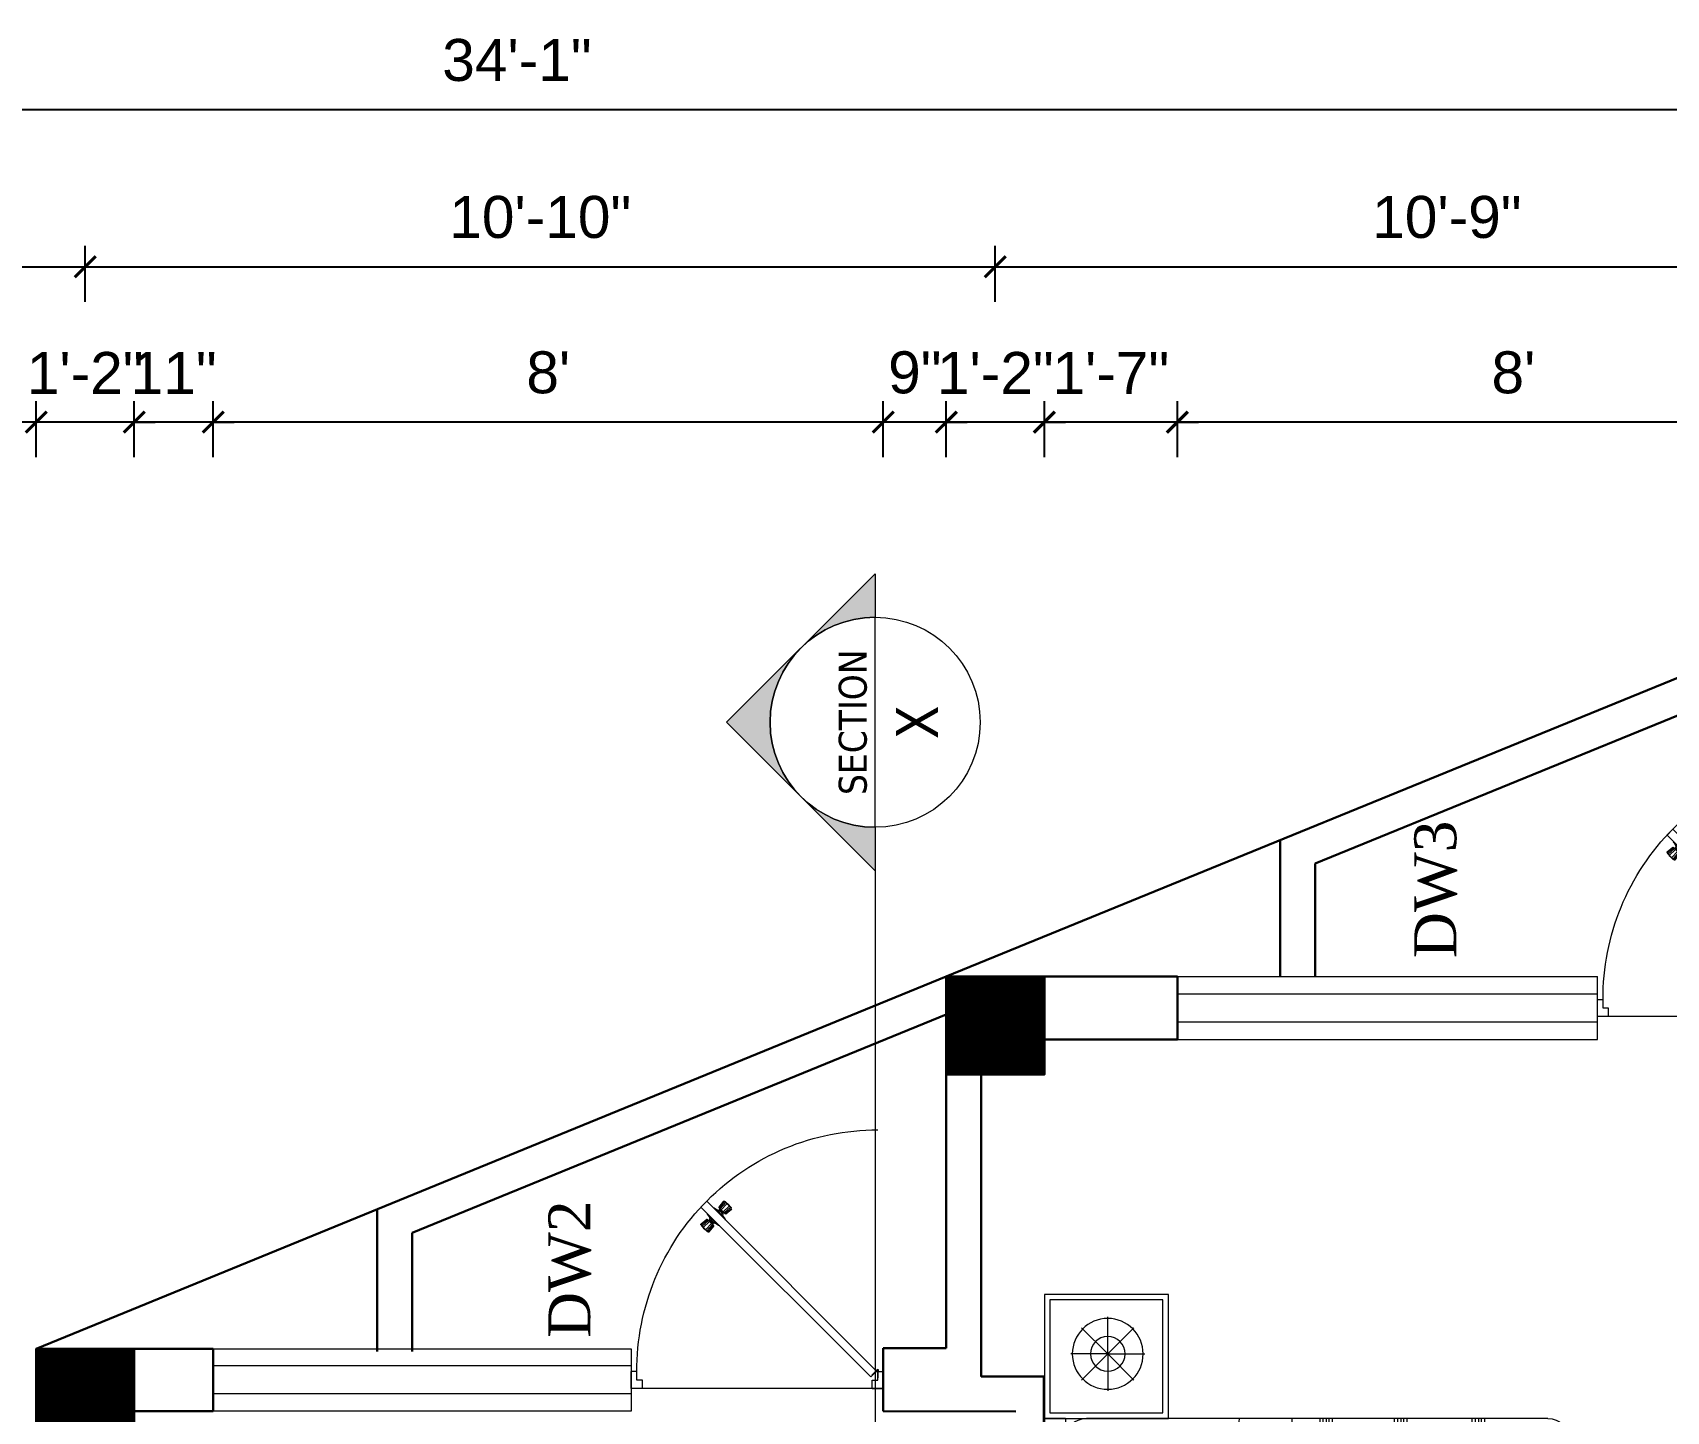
# Model space of a CAD drawing. Header units: inches. Extents: x -4737 to 13205, y 2479 to 13285.
# Drawn here: x -4536.9 to -4303.5, y 11519.6 to 11716.5 of the extents above; entities that cross this region are included whole.
import ezdxf
from ezdxf.enums import TextEntityAlignment as Align

# ---------------------------------------------------------------- set-up
doc = ezdxf.new("R2010")
doc.units = ezdxf.units.IN
doc.header["$MEASUREMENT"] = 0
doc.linetypes.add('HIDDEN2', pattern=[0.1875, 0.125, -0.0625])
for name, color, linetype, lineweight in [('A-FURN', 9, 'Continuous', 5), ('hatch-.09', 8, 'Continuous', 9), ('ns_DIMS', 1, 'Continuous', 0), ('ns_DIMS @ 1', 1, 'Continuous', 0), ('ns_TEXT', 7, 'Continuous', 13), ('PUERTAS', 7, 'Continuous', 9), ('WALL', 12, 'Continuous', 30), ('wall2', 1, 'Continuous', 15), ('windoow', 4, 'Continuous', 5)]:
    doc.layers.add(name, color=color, linetype=linetype, lineweight=lineweight)
doc.layers.add('furniture', color=253, linetype='Continuous')
doc.styles.add('arial 1000', font='arial.ttf')
doc.styles.get("Standard").update_dxf_attribs({"font": 'arial.ttf'})
doc.styles.add('Tahoma', font='tahoma.ttf')
doc.dimstyles.new("1-8'", dxfattribs={"dimtxt": 6, "dimasz": 3, "dimexe": 3, "dimexo": 6, "dimgap": 4, "dimtad": 1, "dimdec": 0, "dimzin": 0, "dimdsep": 46, "dimlunit": 4, "dimtxsty": 'arial 1000', "dimblk": 'ARCHTICK', "dimcen": 8, "dimdle": 3, "dimclrt": 7, "dimazin": 0, "dimtfac": 1, "dimtdec": 0, "dimtix": 1, "dimtmove": 2, "dimatfit": 3, "dimfxl": 5, "dimfxlon": 1, "dimarcsym": 0})

# ---------------------------------------------------------------- blocks, each defined once
blk = doc.blocks.new('A$C3AED30AC')
at = {"layer": 'A-FURN', "color": 147, "linetype": 'ByBlock'}
for p, q in [((0, 1532.2), (0, 1982.2)), ((0, 1982.2), (450, 1982.2)), ((450, 1982.2), (1949.6, 1982.2)), ((450, 1982.2), (450, 1532.2)), ((450, 1906), (450, 1982.2)), ((1949.6, 1982.2), (1949.6, 1532.2)), ((2399.6, 1982.2), (1949.6, 1982.2)), ((2399.6, 1532.2), (2399.6, 1982.2)), ((450, 1906), (1949.6, 1906)), ((450, 155.2), (450, 1829.8)), ((1949.6, 1829.8), (1949.6, 159)), ((450, 1532.2), (0, 1532.2)), ((1949.6, 1532.2), (2399.6, 1532.2)), ((1869.6, 79), (526.2, 79))]:
    blk.add_line(p, q, dxfattribs=at)
at = {"layer": 'A-FURN', "color": 8}
for p, q in [((20, 1552.2), (20, 1962.2)), ((20, 1962.2), (430, 1962.2)), ((430, 1962.2), (430, 1552.2)), ((1969.6, 1962.2), (1969.6, 1552.2)), ((2379.6, 1962.2), (1969.6, 1962.2)), ((2379.6, 1552.2), (2379.6, 1962.2)), ((430, 1552.2), (20, 1552.2)), ((1969.6, 1552.2), (2379.6, 1552.2))]:
    blk.add_line(p, q, dxfattribs=at)
at = {"layer": 'A-FURN', "color": 5, "linetype": 'ByBlock'}
for p, q in [((216, 1752.2), (121, 1847.2)), ((216, 1752.2), (216, 1886.6)), ((216, 1752.2), (311.1, 1847.2)), ((526.2, 1855.2), (526.2, 1499.6)), ((1189.3, 1855.2), (526.2, 1855.2)), ((1189.3, 1499.6), (1189.3, 1855.2)), ((1873.4, 1855.2), (1240.1, 1855.2)), ((1240.1, 1855.2), (1240.1, 1499.6)), ((1873.4, 1499.6), (1873.4, 1855.2)), ((2183.6, 1752.2), (2088.5, 1847.2)), ((2183.6, 1752.2), (2183.6, 1886.6)), ((2183.6, 1752.2), (2278.6, 1847.2)), ((216, 1752.2), (81.7, 1752.2)), ((216, 1752.2), (121, 1657.2)), ((216, 1752.2), (216, 1752.2)), ((216, 1752.2), (216, 1752.2)), ((216, 1752.2), (216, 1752.2)), ((216, 1752.2), (350.4, 1752.2)), ((216, 1752.2), (216, 1617.8)), ((216, 1752.2), (311.1, 1657.2)), ((2183.6, 1752.2), (2049.2, 1752.2)), ((2183.6, 1752.2), (2088.5, 1657.2)), ((2183.6, 1752.2), (2317.9, 1752.2)), ((2183.6, 1752.2), (2183.6, 1752.2)), ((2183.6, 1752.2), (2183.6, 1752.2)), ((2183.6, 1752.2), (2183.6, 1752.2)), ((2183.6, 1752.2), (2278.6, 1657.2)), ((2183.6, 1752.2), (2183.6, 1617.8)), ((526.2, 1499.6), (1189.3, 1499.6)), ((1240.1, 1499.6), (1873.4, 1499.6)), ((1573.7, 1448.8), (1949.6, 1448.8)), ((996, 1263.6), (1949.6, 1263.6))]:
    blk.add_line(p, q, dxfattribs=at)
at = {"layer": 'A-FURN', "color": 9}
for p, q in [((1163.2, 1835.2), (552.3, 1835.2)), ((1847.3, 1835.2), (1266.2, 1835.2)), ((552.3, 1519.6), (1163.2, 1519.6)), ((1266.2, 1519.6), (1847.3, 1519.6))]:
    blk.add_line(p, q, dxfattribs=at)
at = {"layer": 'A-FURN', "color": 8, "linetype": 'Continuous'}
for p, q in [((1067, 1245.2), (1067, 79)), ((1079, 1252.8), (1079, 79)), ((1335, 1263.6), (1335, 79)), ((1347, 1263.6), (1347, 79)), ((1359, 1263.6), (1359, 79)), ((1372.1, 1263.6), (1372.1, 79)), ((1384.1, 1263.6), (1384.1, 79)), ((1639.9, 1263.6), (1639.9, 79)), ((1651.9, 1263.6), (1651.9, 79)), ((1663.9, 1263.6), (1663.9, 79)), ((1676.9, 1263.6), (1676.9, 79)), ((1688.9, 1263.6), (1688.9, 79)), ((1029.9, 1223.1), (1029.9, 79)), ((1041.9, 1230), (1041.9, 79)), ((1053.9, 1237.2), (1053.9, 79)), ((722, 1114.6), (722, 79)), ((734, 1114.6), (734, 79)), ((746, 1114.6), (746, 79)), ((759.1, 1117.1), (759.1, 79)), ((771.1, 1120.2), (771.1, 79)), ((450, 983.2), (1949.6, 983.2)), ((450, 971.2), (1949.6, 971.2)), ((450, 959.2), (1949.6, 959.2)), ((450, 949.8), (1949.6, 949.8)), ((450, 937.8), (1949.6, 937.8)), ((450, 713), (1949.6, 713)), ((450, 701), (1949.6, 701)), ((450, 689), (1949.6, 689)), ((450, 679.6), (1949.6, 679.6)), ((450, 667.6), (1949.6, 667.6)), ((450, 431.1), (1949.6, 431.1)), ((450, 419.1), (1949.6, 419.1)), ((450, 407.1), (1949.6, 407.1)), ((450, 397.7), (1949.6, 397.7)), ((450, 385.7), (1949.6, 385.7))]:
    blk.add_line(p, q, dxfattribs=at)
at = {"layer": 'A-FURN', "color": 5, "linetype": 'ByBlock'}
for centre, radius in [((216, 1752.2), 128.5), ((2183.6, 1752.2), 128.5), ((216, 1752.2), 62.8), ((2183.6, 1752.2), 62.8)]:
    blk.add_circle(centre, radius, dxfattribs=at)
at = {"layer": 'A-FURN', "color": 147, "linetype": 'ByBlock'}
for centre, radius, start, end in [((526.2, 1829.8), 76.2, 90, 180), ((1873.4, 1829.8), 76.2, 0, 90), ((526.2, 155.2), 76.2, 180, 270), ((1869.6, 159), 80, 270, 0)]:
    blk.add_arc(centre, radius, start, end, dxfattribs=at)
at = {"layer": 'A-FURN', "color": 5, "linetype": 'ByBlock'}
for centre, radius, start, end in [((-83.4, 1677.4), 635, 343.7398, 16.2602), ((1798.9, 1677.4), 635, 163.73979, 196.26021), ((630.5, 1677.4), 635, 343.7398, 16.2602), ((2483, 1677.4), 635, 163.73979, 196.26021), ((1638.5, 177.4), 1271.4, 90.35642, 119.03891), ((1572.9, -870.3), 2319.1, 89.98014, 99.03119), ((193.9, 4688.5), 3422.4, 274.28895, 287.24996), ((485.1, 1886.5), 802.9, 267.49694, 311.91323)]:
    blk.add_arc(centre, radius, start, end, dxfattribs=at)
at = {"layer": 'A-FURN', "color": 9}
for centre, start, end in [((-83.4, 1677.4), 346.05939, 13.94061), ((1798.9, 1677.4), 166.05939, 193.94061), ((630.5, 1677.4), 346.05939, 13.94061), ((2483, 1677.4), 166.05939, 193.94061)]:
    blk.add_arc(centre, 655, start, end, dxfattribs=at)
blk = doc.blocks.new('3ft')
at = {"layer": 'PUERTAS', "color": 2}
for p, q in [((1.01, 2.52), (25.23, 26.74)), ((26.05, 25.92), (1.77, 1.64)), ((21.99, 26.11), (21.98, 26.13)), ((26.05, 25.92), (25.23, 26.74)), ((25.42, 22.68), (25.43, 22.67)), ((0, 2.4), (0, 0)), ((0.72, 2.4), (0, 2.4)), ((0.72, 1.52), (0.72, 2.44)), ((0.8, 1.52), (0.8, 2.41)), ((1.57, 1.84), (0.94, 2.47)), ((1.63, 1.89), (0.97, 2.55)), ((35.2, 1.2), (35.2, 2.4)), ((35.2, 2.4), (36, 2.4)), ((36, 0), (36, 2.4)), ((1.6, 0), (0, 0)), ((0.8, 1.52), (0.72, 1.52)), ((0.8, 1.2), (0.8, 1.52)), ((1.6, 1.2), (0.8, 1.2)), ((1.63, 1.89), (1.57, 1.84)), ((1.77, 1.64), (1.57, 1.84)), ((1.6, 0), (1.6, 1.2)), ((34.4, 0), (34.4, 1.2)), ((34.4, 1.2), (35.2, 1.2)), ((34.4, 0), (36, 0))]:
    blk.add_line(p, q, dxfattribs=at)
at = {"layer": 'PUERTAS', "color": 8}
for p, q in [((22.57, 24.94), (21.65, 25.68)), ((22.63, 24.99), (21.69, 25.75)), ((22.74, 25.1), (21.84, 25.9)), ((22.13, 26.28), (21.98, 26.13)), ((22.88, 25.24), (22.01, 26.06)), ((22.13, 26.28), (22.27, 26.42)), ((22.29, 26.41), (22.27, 26.42)), ((23.16, 25.52), (22.34, 26.39)), ((23.3, 25.66), (22.5, 26.56)), ((23.41, 25.77), (22.65, 26.71)), ((23.46, 25.83), (22.72, 26.75)), ((24.08, 25.71), (23.57, 25.38)), ((22.69, 24.32), (23.02, 24.83)), ((22.95, 24.96), (22.84, 25.07)), ((22.98, 24.99), (22.86, 25.1)), ((23.03, 25.04), (22.91, 25.15)), ((22.91, 24.53), (23.1, 24.91)), ((23.11, 25.12), (22.99, 25.23)), ((23.13, 24.76), (23.18, 24.99)), ((23.28, 25.3), (23.17, 25.41)), ((23.36, 25.37), (23.25, 25.49)), ((23.31, 24.94), (23.28, 25.08)), ((23.41, 25.43), (23.3, 25.54)), ((23.46, 25.09), (23.32, 25.13)), ((23.44, 25.45), (23.33, 25.56)), ((23.64, 25.27), (23.41, 25.22)), ((23.87, 25.49), (23.49, 25.3)), ((23.63, 23.38), (24.14, 23.72)), ((23.84, 23.6), (24.22, 23.79)), ((24.07, 23.82), (24.3, 23.88)), ((24.25, 24), (24.39, 23.97)), ((24.27, 23.64), (24.38, 23.53)), ((24.3, 23.67), (24.41, 23.56)), ((24.35, 23.72), (24.46, 23.61)), ((24.4, 24.15), (24.43, 24.01)), ((24.41, 23.43), (25.2, 22.53)), ((24.43, 23.8), (24.54, 23.69)), ((24.58, 24.33), (24.52, 24.1)), ((24.55, 23.57), (25.37, 22.7)), ((24.6, 23.97), (24.72, 23.86)), ((24.8, 24.56), (24.61, 24.18)), ((25.02, 24.77), (24.68, 24.26)), ((24.68, 24.05), (24.79, 23.94)), ((24.73, 24.1), (24.85, 23.99)), ((24.76, 24.13), (24.87, 24.02)), ((24.83, 23.85), (25.7, 23.03)), ((24.97, 23.99), (25.87, 23.2)), ((25.08, 24.1), (26.02, 23.34)), ((25.14, 24.15), (26.06, 23.41)), ((24.25, 23.26), (24.99, 22.34)), ((24.3, 23.32), (25.06, 22.38)), ((25.58, 22.82), (25.43, 22.67)), ((25.58, 22.82), (25.73, 22.97)), ((25.72, 22.98), (25.73, 22.97)), ((0, 0), (36, 0))]:
    blk.add_line(p, q, dxfattribs=at)
at = {"layer": 'PUERTAS', "color": 1}
for p, q in [((21.67, 25.73), (22.17, 26.23)), ((21.7, 25.82), (22.14, 26.26)), ((21.73, 25.79), (21.7, 25.82)), ((22.58, 26.7), (22.14, 26.26)), ((22.67, 26.73), (22.17, 26.23)), ((22.61, 26.67), (22.58, 26.7)), ((23.45, 25.91), (22.79, 26.73)), ((23.44, 25.81), (23.02, 25.38)), ((23.33, 25.7), (23.34, 25.69)), ((24.15, 25.79), (23.68, 25.48)), ((24.27, 25.78), (24.26, 25.79)), ((22.49, 24.95), (21.67, 25.61)), ((22.6, 24.96), (23.02, 25.38)), ((22.61, 24.25), (22.92, 24.72)), ((22.62, 24.13), (22.61, 24.14)), ((22.7, 25.07), (22.71, 25.06)), ((22.82, 25.06), (23.08, 25.32)), ((22.94, 24.95), (22.83, 25.07)), ((22.92, 24.72), (22.92, 24.72)), ((22.93, 24.94), (23.19, 25.21)), ((22.93, 24.84), (22.93, 24.83)), ((23.34, 25.58), (23.08, 25.32)), ((23.46, 25.47), (23.19, 25.21)), ((23.45, 25.46), (23.33, 25.57)), ((23.56, 23.3), (24.03, 23.61)), ((23.57, 25.47), (23.57, 25.47)), ((23.68, 25.48), (23.68, 25.48)), ((24.03, 23.61), (24.03, 23.62)), ((24.14, 23.62), (24.14, 23.62)), ((24.25, 23.62), (24.51, 23.89)), ((24.26, 23.29), (24.69, 23.71)), ((24.26, 23.63), (24.37, 23.52)), ((24.37, 23.52), (24.63, 23.77)), ((24.37, 23.4), (24.37, 23.4)), ((24.78, 24.15), (24.51, 23.89)), ((24.89, 24.03), (24.63, 23.77)), ((25.11, 24.14), (24.69, 23.71)), ((24.77, 24.14), (24.88, 24.03)), ((24.79, 24.38), (24.78, 24.37)), ((24.78, 24.26), (24.78, 24.26)), ((25.1, 24.84), (24.79, 24.38)), ((25, 24.03), (25, 24.03)), ((25.09, 24.96), (25.1, 24.95)), ((25.22, 24.14), (26.03, 23.48)), ((26.04, 23.37), (25.54, 22.86)), ((23.44, 23.31), (23.45, 23.3)), ((24.26, 23.18), (24.92, 22.37)), ((25.04, 22.36), (25.54, 22.86)), ((25.1, 22.42), (25.13, 22.39)), ((25.13, 22.39), (25.57, 22.83)), ((26.01, 23.27), (25.57, 22.83)), ((25.98, 23.3), (26.01, 23.27))]:
    blk.add_line(p, q, dxfattribs=at)
at = {"layer": 'PUERTAS', "color": 2}
for radius in [0.155, 0.0752]:
    blk.add_circle((0.82, 2.56), radius, dxfattribs=at)
at = {"layer": 'PUERTAS', "color": 8}
blk.add_arc((0.82, 2.56), 34.38, 359.7285, 90.0333, dxfattribs=at)
at = {"layer": 'PUERTAS', "color": 1}
for centre, start, end in [((22.73, 26.68), 38.9236, 135), ((23.28, 25.63), 315, 45), ((23.39, 25.86), 315, 38.9236), ((24.2, 25.73), 45, 135), ((22.54, 25.01), 231.0764, 315), ((22.67, 24.2), 135, 225), ((22.77, 25.12), 225, 315), ((22.99, 24.89), 135, 219.7428), ((22.87, 24.78), 315, 39.7428), ((23.51, 25.41), 50.2572, 135), ((23.62, 25.53), 230.2572, 315), ((24.09, 23.56), 50.2572, 135), ((24.2, 23.68), 230.2572, 315), ((24.42, 23.46), 135, 225), ((24.84, 24.31), 135, 219.7428), ((24.72, 24.21), 315, 39.7428), ((24.94, 23.98), 45, 135), ((25.04, 24.89), 315, 45), ((25.17, 24.08), 51.0764, 135), ((25.98, 23.42), 315, 51.0764), ((23.51, 23.36), 225, 315), ((24.32, 23.23), 135, 218.9236), ((24.98, 22.42), 218.9236, 315)]:
    blk.add_arc(centre, 0.08, start, end, dxfattribs=at)
blk = doc.blocks.new('*U36')
at = {"color": 3}
blk.add_blockref('3ft', (0, 0), dxfattribs=at)
blk = doc.blocks.new('_ArchTick')
at = {"color": 0, "const_width": 0.15}
blk.add_lwpolyline([(-0.5, -0.5), (0.5, 0.5)], dxfattribs=at)
blk = doc.blocks.new('*D1266')
at = {"layer": 'Defpoints', "color": 0, "transparency": 16777216}
for p in [(-4373.36, 11660.91), (-4373.36, 11581.7), (-4277.36, 11581.7)]:
    blk.add_point(p, dxfattribs=at)
at = {"layer": 'ns_DIMS', "color": 0, "lineweight": -2, "transparency": 16777216}
for p, q in [((-4373.36, 11655.91), (-4373.36, 11663.91)), ((-4277.36, 11655.91), (-4277.36, 11663.91)), ((-4274.36, 11660.91), (-4376.36, 11660.91))]:
    blk.add_line(p, q, dxfattribs=at)
at = {"layer": 'ns_DIMS', "color": 0, "lineweight": -2, "transparency": 16777216, "xscale": 3, "yscale": 3, "zscale": 3, "rotation": 180}
blk.add_blockref('_ArchTick', (-4373.36, 11660.91), dxfattribs=at)
at = {"layer": 'ns_DIMS', "color": 0, "lineweight": -2, "transparency": 16777216, "xscale": 3, "yscale": 3, "zscale": 3}
blk.add_blockref('_ArchTick', (-4277.36, 11660.91), dxfattribs=at)
at = {"layer": 'ns_DIMS', "color": 7, "transparency": 16777216, "insert": (-4325.36, 11667.98), "char_height": 6, "attachment_point": 5, "style": 'arial 1000'}
blk.add_mtext("8'", dxfattribs=at)
blk = doc.blocks.new('*D1267')
at = {"layer": 'Defpoints', "color": 0, "transparency": 16777216}
for p in [(-4392.36, 11660.91), (-4392.36, 11581.7), (-4373.36, 11581.7)]:
    blk.add_point(p, dxfattribs=at)
at = {"layer": 'ns_DIMS', "color": 0, "lineweight": -2, "transparency": 16777216}
for p, q in [((-4392.36, 11655.91), (-4392.36, 11663.91)), ((-4373.36, 11655.91), (-4373.36, 11663.91)), ((-4392.36, 11660.91), (-4395.36, 11660.91)), ((-4373.36, 11660.91), (-4392.36, 11660.91)), ((-4373.36, 11660.91), (-4370.36, 11660.91))]:
    blk.add_line(p, q, dxfattribs=at)
at = {"layer": 'ns_DIMS', "color": 0, "lineweight": -2, "transparency": 16777216, "xscale": 3, "yscale": 3, "zscale": 3}
blk.add_blockref('_ArchTick', (-4392.36, 11660.91), dxfattribs=at)
at = {"layer": 'ns_DIMS', "color": 0, "lineweight": -2, "transparency": 16777216, "xscale": 3, "yscale": 3, "zscale": 3, "rotation": 180}
blk.add_blockref('_ArchTick', (-4373.36, 11660.91), dxfattribs=at)
at = {"layer": 'ns_DIMS', "color": 7, "transparency": 16777216, "insert": (-4382.86, 11667.93), "char_height": 6, "attachment_point": 5, "style": 'arial 1000'}
blk.add_mtext('1\'-7"', dxfattribs=at)
blk = doc.blocks.new('*D1268')
at = {"layer": 'Defpoints', "color": 0, "transparency": 16777216}
for p in [(-4406.36, 11660.91), (-4406.36, 11581.7), (-4392.36, 11581.7)]:
    blk.add_point(p, dxfattribs=at)
at = {"layer": 'ns_DIMS', "color": 0, "lineweight": -2, "transparency": 16777216}
for p, q in [((-4406.36, 11655.91), (-4406.36, 11663.91)), ((-4392.36, 11655.91), (-4392.36, 11663.91)), ((-4406.36, 11660.91), (-4409.36, 11660.91)), ((-4392.36, 11660.91), (-4406.36, 11660.91)), ((-4392.36, 11660.91), (-4389.36, 11660.91))]:
    blk.add_line(p, q, dxfattribs=at)
at = {"layer": 'ns_DIMS', "color": 0, "lineweight": -2, "transparency": 16777216, "xscale": 3, "yscale": 3, "zscale": 3}
blk.add_blockref('_ArchTick', (-4406.36, 11660.91), dxfattribs=at)
at = {"layer": 'ns_DIMS', "color": 0, "lineweight": -2, "transparency": 16777216, "xscale": 3, "yscale": 3, "zscale": 3, "rotation": 180}
blk.add_blockref('_ArchTick', (-4392.36, 11660.91), dxfattribs=at)
at = {"layer": 'ns_DIMS', "color": 7, "transparency": 16777216, "insert": (-4399.36, 11667.93), "char_height": 6, "attachment_point": 5, "style": 'arial 1000'}
blk.add_mtext('1\'-2"', dxfattribs=at)
blk = doc.blocks.new('*D1170')
at = {"layer": 'Defpoints', "color": 0, "transparency": 16777216}
for p in [(-4511.07, 11660.91), (-4511.07, 11528.55), (-4415.36, 11528.61)]:
    blk.add_point(p, dxfattribs=at)
at = {"layer": 'ns_DIMS', "color": 0, "lineweight": -2, "transparency": 16777216}
for p, q in [((-4511.07, 11655.91), (-4511.07, 11663.91)), ((-4415.36, 11655.91), (-4415.36, 11663.91)), ((-4412.36, 11660.91), (-4514.07, 11660.91))]:
    blk.add_line(p, q, dxfattribs=at)
at = {"layer": 'ns_DIMS', "color": 0, "lineweight": -2, "transparency": 16777216, "xscale": 3, "yscale": 3, "zscale": 3, "rotation": 180}
blk.add_blockref('_ArchTick', (-4511.07, 11660.91), dxfattribs=at)
at = {"layer": 'ns_DIMS', "color": 0, "lineweight": -2, "transparency": 16777216, "xscale": 3, "yscale": 3, "zscale": 3}
blk.add_blockref('_ArchTick', (-4415.36, 11660.91), dxfattribs=at)
at = {"layer": 'ns_DIMS', "color": 7, "transparency": 16777216, "insert": (-4463.22, 11667.98), "char_height": 6, "attachment_point": 5, "style": 'arial 1000'}
blk.add_mtext("8'", dxfattribs=at)
blk = doc.blocks.new('*D1171')
at = {"layer": 'Defpoints', "color": 0, "transparency": 16777216}
for p in [(-4536.36, 11660.91), (-4536.36, 11528.55), (-4522.36, 11528.55)]:
    blk.add_point(p, dxfattribs=at)
at = {"layer": 'ns_DIMS', "color": 0, "lineweight": -2, "transparency": 16777216}
for p, q in [((-4536.36, 11655.91), (-4536.36, 11663.91)), ((-4522.36, 11655.91), (-4522.36, 11663.91)), ((-4536.36, 11660.91), (-4539.36, 11660.91)), ((-4522.36, 11660.91), (-4536.36, 11660.91)), ((-4522.36, 11660.91), (-4519.36, 11660.91))]:
    blk.add_line(p, q, dxfattribs=at)
at = {"layer": 'ns_DIMS', "color": 0, "lineweight": -2, "transparency": 16777216, "xscale": 3, "yscale": 3, "zscale": 3}
blk.add_blockref('_ArchTick', (-4536.36, 11660.91), dxfattribs=at)
at = {"layer": 'ns_DIMS', "color": 0, "lineweight": -2, "transparency": 16777216, "xscale": 3, "yscale": 3, "zscale": 3, "rotation": 180}
blk.add_blockref('_ArchTick', (-4522.36, 11660.91), dxfattribs=at)
at = {"layer": 'ns_DIMS', "color": 7, "transparency": 16777216, "insert": (-4529.36, 11667.93), "char_height": 6, "attachment_point": 5, "style": 'arial 1000'}
blk.add_mtext('1\'-2"', dxfattribs=at)
blk = doc.blocks.new('*D1269')
at = {"layer": 'Defpoints', "color": 0, "transparency": 16777216}
for p in [(-4643.16, 11660.91), (-4536.36, 11528.55), (-4643.16, 11473.1)]:
    blk.add_point(p, dxfattribs=at)
at = {"layer": 'ns_DIMS', "color": 0, "lineweight": -2, "transparency": 16777216}
for p, q in [((-4643.16, 11655.91), (-4643.16, 11663.91)), ((-4536.36, 11655.91), (-4536.36, 11663.91)), ((-4533.36, 11660.91), (-4646.16, 11660.91))]:
    blk.add_line(p, q, dxfattribs=at)
at = {"layer": 'ns_DIMS', "color": 0, "lineweight": -2, "transparency": 16777216, "xscale": 3, "yscale": 3, "zscale": 3, "rotation": 180}
blk.add_blockref('_ArchTick', (-4643.16, 11660.91), dxfattribs=at)
at = {"layer": 'ns_DIMS', "color": 0, "lineweight": -2, "transparency": 16777216, "xscale": 3, "yscale": 3, "zscale": 3}
blk.add_blockref('_ArchTick', (-4536.36, 11660.91), dxfattribs=at)
at = {"layer": 'ns_DIMS', "color": 7, "transparency": 16777216, "insert": (-4589.76, 11667.98), "char_height": 6, "attachment_point": 5, "style": 'arial 1000'}
blk.add_mtext('8\'-11"', dxfattribs=at)
blk = doc.blocks.new('*D1272')
at = {"layer": 'Defpoints', "color": 0, "transparency": 16777216}
for p in [(-4529.36, 11683.11), (-4529.36, 11528.55), (-4664.81, 11473.1)]:
    blk.add_point(p, dxfattribs=at)
at = {"layer": 'ns_DIMS', "color": 0, "lineweight": -2, "transparency": 16777216}
for p, q in [((-4664.81, 11678.11), (-4664.81, 11686.11)), ((-4529.36, 11678.11), (-4529.36, 11686.11)), ((-4667.81, 11683.11), (-4526.36, 11683.11))]:
    blk.add_line(p, q, dxfattribs=at)
at = {"layer": 'ns_DIMS', "color": 0, "lineweight": -2, "transparency": 16777216, "xscale": 3, "yscale": 3, "zscale": 3, "rotation": 180}
blk.add_blockref('_ArchTick', (-4664.81, 11683.11), dxfattribs=at)
at = {"layer": 'ns_DIMS', "color": 0, "lineweight": -2, "transparency": 16777216, "xscale": 3, "yscale": 3, "zscale": 3}
blk.add_blockref('_ArchTick', (-4529.36, 11683.11), dxfattribs=at)
at = {"layer": 'ns_DIMS', "color": 7, "transparency": 16777216, "insert": (-4597.09, 11690.18), "char_height": 6, "attachment_point": 5, "style": 'arial 1000'}
blk.add_mtext('11\'-3"', dxfattribs=at)
blk = doc.blocks.new('*D1273')
at = {"layer": 'Defpoints', "color": 0, "transparency": 16777216}
for p in [(-4399.36, 11683.11), (-4399.36, 11581.7), (-4529.36, 11528.55)]:
    blk.add_point(p, dxfattribs=at)
at = {"layer": 'ns_DIMS', "color": 0, "lineweight": -2, "transparency": 16777216}
for p, q in [((-4529.36, 11678.11), (-4529.36, 11686.11)), ((-4399.36, 11678.11), (-4399.36, 11686.11)), ((-4532.36, 11683.11), (-4396.36, 11683.11))]:
    blk.add_line(p, q, dxfattribs=at)
at = {"layer": 'ns_DIMS', "color": 0, "lineweight": -2, "transparency": 16777216, "xscale": 3, "yscale": 3, "zscale": 3, "rotation": 180}
blk.add_blockref('_ArchTick', (-4529.36, 11683.11), dxfattribs=at)
at = {"layer": 'ns_DIMS', "color": 0, "lineweight": -2, "transparency": 16777216, "xscale": 3, "yscale": 3, "zscale": 3}
blk.add_blockref('_ArchTick', (-4399.36, 11683.11), dxfattribs=at)
at = {"layer": 'ns_DIMS', "color": 7, "transparency": 16777216, "insert": (-4464.36, 11690.18), "char_height": 6, "attachment_point": 5, "style": 'arial 1000'}
blk.add_mtext('10\'-10"', dxfattribs=at)
blk = doc.blocks.new('*D1274')
at = {"layer": 'Defpoints', "color": 0, "transparency": 16777216}
for p in [(-4270.36, 11683.11), (-4399.36, 11581.7), (-4270.36, 11581.7)]:
    blk.add_point(p, dxfattribs=at)
at = {"layer": 'ns_DIMS', "color": 0, "lineweight": -2, "transparency": 16777216}
for p, q in [((-4399.36, 11678.11), (-4399.36, 11686.11)), ((-4270.36, 11678.11), (-4270.36, 11686.11)), ((-4402.36, 11683.11), (-4267.36, 11683.11))]:
    blk.add_line(p, q, dxfattribs=at)
at = {"layer": 'ns_DIMS', "color": 0, "lineweight": -2, "transparency": 16777216, "xscale": 3, "yscale": 3, "zscale": 3, "rotation": 180}
blk.add_blockref('_ArchTick', (-4399.36, 11683.11), dxfattribs=at)
at = {"layer": 'ns_DIMS', "color": 0, "lineweight": -2, "transparency": 16777216, "xscale": 3, "yscale": 3, "zscale": 3}
blk.add_blockref('_ArchTick', (-4270.36, 11683.11), dxfattribs=at)
at = {"layer": 'ns_DIMS', "color": 7, "transparency": 16777216, "insert": (-4334.86, 11690.18), "char_height": 6, "attachment_point": 5, "style": 'arial 1000'}
blk.add_mtext('10\'-9"', dxfattribs=at)
blk = doc.blocks.new('*D1172')
at = {"layer": 'Defpoints', "color": 0, "transparency": 16777216}
for p in [(-4672.01, 11705.54), (-4263.36, 11581.7), (-4672.01, 11473.1)]:
    blk.add_point(p, dxfattribs=at)
at = {"layer": 'ns_DIMS', "color": 0, "lineweight": -2, "transparency": 16777216}
for p, q in [((-4672.01, 11700.54), (-4672.01, 11708.54)), ((-4263.36, 11700.54), (-4263.36, 11708.54)), ((-4260.36, 11705.54), (-4675.01, 11705.54))]:
    blk.add_line(p, q, dxfattribs=at)
at = {"layer": 'ns_DIMS', "color": 0, "lineweight": -2, "transparency": 16777216, "xscale": 3, "yscale": 3, "zscale": 3, "rotation": 180}
blk.add_blockref('_ArchTick', (-4672.01, 11705.54), dxfattribs=at)
at = {"layer": 'ns_DIMS', "color": 0, "lineweight": -2, "transparency": 16777216, "xscale": 3, "yscale": 3, "zscale": 3}
blk.add_blockref('_ArchTick', (-4263.36, 11705.54), dxfattribs=at)
at = {"layer": 'ns_DIMS', "color": 7, "transparency": 16777216, "insert": (-4467.69, 11712.6), "char_height": 6, "attachment_point": 5, "style": 'arial 1000'}
blk.add_mtext('34\'-1"', dxfattribs=at)
blk = doc.blocks.new('*U53')
h = blk.add_hatch(color=256)
edge = h.paths.add_edge_path()
edge.add_line((-0.3125, 0), (-0.4419, 0))
edge.add_line((-0.4419, 0), (0, 0.4419))
edge.add_line((0, 0.4419), (0.4419, 0))
edge.add_line((0.4419, 0), (0.3125, 0))
edge.add_arc((0, 0), 0.3125, 360, 540)
at = {"linetype": 'HIDDEN2', "ltscale": 100}
blk.add_line((-0.3125, 0), (-7.7473, 0), dxfattribs=at)
blk.add_line((-0.3125, 0), (0.3125, 0))
blk.add_lwpolyline([(-0.3125, 0), (-0.4419, 0), (0, 0.4419), (0.4419, 0), (0.3125, 0, 1)], format="xyb", close=True)
blk.add_circle((0, 0), 0.3125)
at = {"style": 'Tahoma', "flags": 8}
blk.add_attdef('VIEWNUMBER', text='', height=0.125, dxfattribs=at).set_placement((0, 0), align=Align.BOTTOM_CENTER)
blk.add_attdef('SHEETNUMBER', text='', height=0.125, dxfattribs=at).set_placement((0, -0.0625), align=Align.TOP_CENTER)
blk = doc.blocks.new('*D1233')
at = {"layer": 'Defpoints', "color": 0, "transparency": 16777216}
for p in [(-4522.36, 11660.91), (-4522.36, 11528.55), (-4511.07, 11528.55)]:
    blk.add_point(p, dxfattribs=at)
at = {"layer": 'ns_DIMS', "color": 0, "lineweight": -2, "transparency": 16777216}
for p, q in [((-4522.36, 11655.91), (-4522.36, 11663.91)), ((-4511.07, 11655.91), (-4511.07, 11663.91)), ((-4522.36, 11660.91), (-4525.36, 11660.91)), ((-4511.07, 11660.91), (-4522.36, 11660.91)), ((-4511.07, 11660.91), (-4508.07, 11660.91))]:
    blk.add_line(p, q, dxfattribs=at)
at = {"layer": 'ns_DIMS', "color": 0, "lineweight": -2, "transparency": 16777216, "xscale": 3, "yscale": 3, "zscale": 3}
blk.add_blockref('_ArchTick', (-4522.36, 11660.91), dxfattribs=at)
at = {"layer": 'ns_DIMS', "color": 0, "lineweight": -2, "transparency": 16777216, "xscale": 3, "yscale": 3, "zscale": 3, "rotation": 180}
blk.add_blockref('_ArchTick', (-4511.07, 11660.91), dxfattribs=at)
at = {"layer": 'ns_DIMS', "color": 7, "transparency": 16777216, "insert": (-4516.72, 11667.93), "char_height": 6, "attachment_point": 5, "style": 'arial 1000'}
blk.add_mtext('11"', dxfattribs=at)
blk = doc.blocks.new('*D1298')
at = {"layer": 'Defpoints', "color": 0, "transparency": 16777216}
for p in [(-4415.36, 11660.91), (-4406.36, 11581.7), (-4415.36, 11528.61)]:
    blk.add_point(p, dxfattribs=at)
at = {"layer": 'ns_DIMS', "color": 0, "lineweight": -2, "transparency": 16777216}
for p, q in [((-4415.36, 11655.91), (-4415.36, 11663.91)), ((-4406.36, 11655.91), (-4406.36, 11663.91)), ((-4415.36, 11660.91), (-4418.36, 11660.91)), ((-4406.36, 11660.91), (-4415.36, 11660.91)), ((-4406.36, 11660.91), (-4403.36, 11660.91))]:
    blk.add_line(p, q, dxfattribs=at)
at = {"layer": 'ns_DIMS', "color": 0, "lineweight": -2, "transparency": 16777216, "xscale": 3, "yscale": 3, "zscale": 3}
blk.add_blockref('_ArchTick', (-4415.36, 11660.91), dxfattribs=at)
at = {"layer": 'ns_DIMS', "color": 0, "lineweight": -2, "transparency": 16777216, "xscale": 3, "yscale": 3, "zscale": 3, "rotation": 180}
blk.add_blockref('_ArchTick', (-4406.36, 11660.91), dxfattribs=at)
at = {"layer": 'ns_DIMS', "color": 7, "transparency": 16777216, "insert": (-4410.86, 11667.98), "char_height": 6, "attachment_point": 5, "style": 'arial 1000'}
blk.add_mtext('9"', dxfattribs=at)

msp = doc.modelspace()

# ---------------------------------------------------------------- hatches: boundary and pattern name
at = {"layer": 'hatch-.09'}
h = msp.add_hatch(dxfattribs=at)
h.set_pattern_fill('ANSI31', color=256, angle=90)
h.set_pattern_definition([(135, (-4116.22528, -3864.68884), (-0.0883883476, -0.0883883476), [])])
h.paths.add_polyline_path([(-4406.36, 11581.7), (-4406.36, 11567.7), (-4392.36, 11567.7), (-4392.36, 11581.7)])
h = msp.add_hatch(dxfattribs=at)
h.set_pattern_fill('ANSI31', color=256, angle=90)
h.set_pattern_definition([(135, (-4246.22528, -3917.8344), (-0.0883883476, -0.0883883476), [])])
h.paths.add_polyline_path([(-4536.36, 11528.55), (-4536.36, 11514.55), (-4522.36, 11514.55), (-4522.36, 11528.55)])

# ---------------------------------------------------------------- linework, layer by layer
at = {"layer": 'WALL'}
for p, q in [((-4406.36, 11581.7), (-4263.36, 11640.16)), ((-4353.66, 11597.85), (-4268.36, 11632.71)), ((-4358.66, 11601.2), (-4358.66, 11581.7)), ((-4353.66, 11597.85), (-4353.66, 11581.7)), ((-4536.36, 11528.55), (-4406.36, 11581.7)), ((-4373.36, 11581.7), (-4406.36, 11581.7)), ((-4373.36, 11572.7), (-4373.36, 11581.7)), ((-4482.66, 11545.11), (-4406.36, 11576.3)), ((-4373.36, 11572.7), (-4392.36, 11572.7)), ((-4406.36, 11567.7), (-4406.36, 11528.61)), ((-4487.66, 11548.47), (-4487.66, 11528.15)), ((-4482.66, 11545.11), (-4482.66, 11528.15)), ((-4536.36, 11528.55), (-4511.07, 11528.55)), ((-4536.36, 11528.15), (-4536.36, 11473.1)), ((-4511.07, 11519.62), (-4511.07, 11528.55)), ((-4415.36, 11519.61), (-4415.36, 11528.61)), ((-4415.36, 11528.61), (-4406.36, 11528.61)), ((-4522.36, 11519.62), (-4511.07, 11519.62)), ((-4415.36, 11519.61), (-4396.41, 11519.6))]:
    msp.add_line(p, q, dxfattribs=at)
for points in [[(-4406.36, 11567.7), (-4406.36, 11581.7), (-4392.36, 11581.7), (-4392.36, 11567.7)], [(-4536.36, 11514.55), (-4536.36, 11528.55), (-4522.36, 11528.55), (-4522.36, 11514.55)]]:
    msp.add_lwpolyline(points, close=True, dxfattribs=at)
msp.add_lwpolyline([(-4401.36, 11567.7), (-4401.36, 11524.6), (-4392.41, 11524.59), (-4392.5, 11441.84)], dxfattribs=at)
at = {"layer": 'wall2'}
for p, q in [((-4373.36, 11581.7), (-4313.36, 11581.7)), ((-4313.36, 11572.7), (-4313.36, 11581.7)), ((-4373.36, 11572.7), (-4313.36, 11572.7))]:
    msp.add_line(p, q, dxfattribs=at)
msp.add_lwpolyline([(-4511.07, 11519.62), (-4511.07, 11528.55), (-4451.36, 11528.54), (-4451.36, 11519.61)], close=True, dxfattribs=at)
at = {"layer": 'windoow'}
for p, q in [((-4313.36, 11579.2), (-4373.36, 11579.2)), ((-4313.36, 11575.2), (-4373.36, 11575.2)), ((-4451.36, 11526.11), (-4511.07, 11526.12)), ((-4451.36, 11522.11), (-4511.07, 11522.12))]:
    msp.add_line(p, q, dxfattribs=at)

# ---------------------------------------------------------------- block references
at = {"layer": 'furniture', "xscale": -0.03937007859349251, "yscale": 0.03937007859349251, "zscale": 0.03937007859349251, "rotation": 90}
msp.add_blockref('A$C3AED30AC', (-4314.32, 11536.31), dxfattribs=at)
at = {"layer": 'ns_DIMS @ 1'}
ref = msp.add_blockref('*U53', (-4416.53, 11618.03), dxfattribs=dict(at, xscale=48, yscale=48, zscale=48, rotation=89.99999999999999))
ref.add_attrib('VIEWNUMBER', 'SECTION', dxfattribs={"layer": '0', "height": 4, "rotation": 90, "style": 'Tahoma'}).set_placement((-4416.53, 11618.03), align=Align.BOTTOM_CENTER)
ref.add_attrib('SHEETNUMBER', 'X', dxfattribs={"layer": '0', "height": 6, "rotation": 90, "style": 'Tahoma'}).set_placement((-4413.53, 11618.03), align=Align.TOP_CENTER)
at = {"layer": 'WALL', "xscale": -1}
for p in [(-4277.36, 11576), (-4415.36, 11522.87)]:
    msp.add_blockref('*U36', p, dxfattribs=at)

# ---------------------------------------------------------------- texts
at = {"layer": 'ns_TEXT', "char_height": 6, "attachment_point": 1, "rotation": 90}
for s, insert in [('\\pi1.71864;{\\fTimes New Roman|b0|i0|c0|p18;DW3}', (-4339.52, 11582.64)), ('\\pi1.53479;{\\fTimes New Roman|b0|i0|c0|p18;DW2}', (-4463.2, 11528.57))]:
    msp.add_mtext_dynamic_manual_height_columns(s, width=21.7401, gutter_width=72, heights=[4.46], dxfattribs=dict(at, insert=insert))

# ---------------------------------------------------------------- dimensions: what is measured, and where the dimension line sits
at = {"layer": 'ns_DIMS'}
for base, p1, p2, picture, middle in [((-4672.01, 11705.54), (-4263.36, 11581.7), (-4672.01, 11473.1), '*D1172', (-4467.69, 11712.6)), ((-4529.36, 11683.11), (-4664.81, 11473.1), (-4529.36, 11528.55), '*D1272', (-4597.09, 11690.18)), ((-4399.36, 11683.11), (-4529.36, 11528.55), (-4399.36, 11581.7), '*D1273', (-4464.36, 11690.18)), ((-4270.36, 11683.11), (-4399.36, 11581.7), (-4270.36, 11581.7), '*D1274', (-4334.86, 11690.18)), ((-4643.16, 11660.91), (-4536.36, 11528.55), (-4643.16, 11473.1), '*D1269', (-4589.76, 11667.98)), ((-4536.36, 11660.91), (-4522.36, 11528.55), (-4536.36, 11528.55), '*D1171', (-4529.36, 11667.93)), ((-4522.36, 11660.91), (-4511.07, 11528.55), (-4522.36, 11528.55), '*D1233', (-4516.72, 11667.93)), ((-4511.07, 11660.91), (-4415.36, 11528.61), (-4511.07, 11528.55), '*D1170', (-4463.22, 11667.98)), ((-4415.36, 11660.91), (-4406.36, 11581.7), (-4415.36, 11528.61), '*D1298', (-4410.86, 11667.98)), ((-4406.36, 11660.91), (-4392.36, 11581.7), (-4406.36, 11581.7), '*D1268', (-4399.36, 11667.93)), ((-4392.36, 11660.91), (-4373.36, 11581.7), (-4392.36, 11581.7), '*D1267', (-4382.86, 11667.93)), ((-4373.36, 11660.91), (-4277.36, 11581.7), (-4373.36, 11581.7), '*D1266', (-4325.36, 11667.98))]:
    dim = msp.add_linear_dim(base=base, p1=p1, p2=p2, angle=180, dimstyle="1-8'", dxfattribs=at)
    dim.commit()
    dim.dimension.update_dxf_attribs({"geometry": picture, "text_midpoint": middle})

doc.saveas('drawing.dxf')
